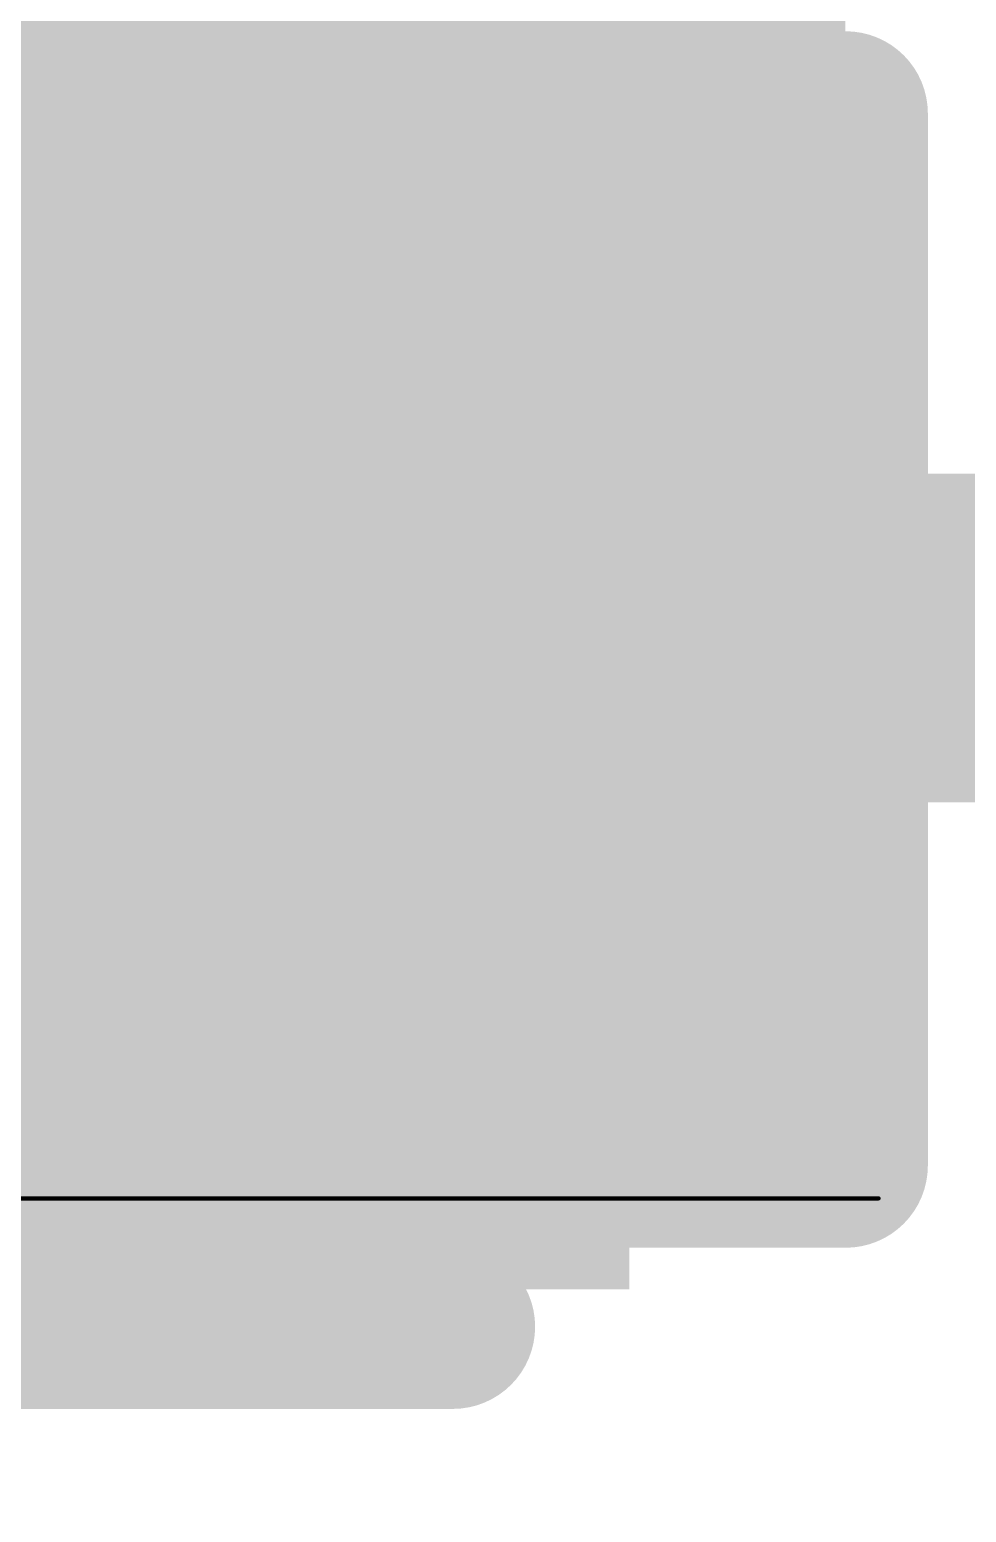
# Model space of a CAD drawing. Header units: inches. Extents: x -2 to 343, y -53 to 63.
# Drawn here: x 33.134 to 33.858, y -1.024 to 0.122 of the extents above; entities that cross this region are included whole.
import ezdxf

# ---------------------------------------------------------------- set-up
doc = ezdxf.new("R2010")
doc.units = ezdxf.units.IN
for name, color, linetype in [('Board Outline', 216, 'Continuous'), ('Bottom Layer', 5, 'Continuous'), ('Bottom Overlay', 54, 'Continuous'), ('Bottom Paste', 16, 'Continuous'), ('Bottom Solder', 6, 'Continuous'), ('Top Layer', 1, 'Continuous'), ('Top Overlay', 2, 'Continuous'), ('Top Paste', 8, 'Continuous'), ('Top Solder', 216, 'Continuous')]:
    doc.layers.add(name, color=color, linetype=linetype)

# ---------------------------------------------------------------- blocks, each defined once
blk = doc.blocks.new('R___0402_46')
at = {"layer": 'Top Layer'}
blk.add_hatch(color=1, dxfattribs=at).paths.add_polyline_path([(0.2413, -0.3175), (0.2413, 0.3175), (0.6985, 0.3175), (0.6985, -0.3175)])
at = {"layer": 'Top Paste'}
blk.add_hatch(color=8, dxfattribs=at).paths.add_polyline_path([(0.2413, -0.3175), (0.2413, 0.3175), (0.6985, 0.3175), (0.6985, -0.3175)])
at = {"layer": 'Top Solder'}
blk.add_hatch(color=216, dxfattribs=at).paths.add_polyline_path([(0.1863, -0.3725), (0.1863, 0.3725), (0.7535, 0.3725), (0.7535, -0.3725)])
at = {"layer": 'Top Overlay'}
for points in [[(-0.7874, 0.4064, 0.127, 0.127, 0), (0.7874, 0.4064, 0.127, 0.127, 0)], [(0.7874, -0.4064, 0.127, 0.127, 0), (0.7874, 0.4064, 0.127, 0.127, 0)], [(-0.7874, -0.4064, 0.127, 0.127, 0), (0.7874, -0.4064, 0.127, 0.127, 0)], [(-0.8128, -0.4318, 0.00323, 0.00323, 0), (0.8128, -0.4318, 0.00323, 0.00323, 0)]]:
    blk.add_lwpolyline(points, format="xyseb", dxfattribs=at)
for points in [[(0.7556, 0.4064, 0.0635, 0.0635, 1), (0.8191, 0.4064, 0.0635, 0.0635, 1)], [(0.7556, 0.4064, 0.0635, 0.0635, 1), (0.8191, 0.4064, 0.0635, 0.0635, 1)], [(0.7556, -0.4064, 0.0635, 0.0635, 1), (0.8191, -0.4064, 0.0635, 0.0635, 1)], [(0.7556, -0.4064, 0.0635, 0.0635, 1), (0.8191, -0.4064, 0.0635, 0.0635, 1)], [(0.812, -0.4318, 0.00161, 0.00161, 1), (0.8136, -0.4318, 0.00161, 0.00161, 1)]]:
    blk.add_lwpolyline(points, format="xyseb", close=True, dxfattribs=at)
blk = doc.blocks.new('C___0603_B_77')
at = {"layer": 'Bottom Layer'}
blk.add_hatch(color=5, dxfattribs=at).paths.add_polyline_path([(0.381, -0.4445), (0.381, 0.4445), (1.143, 0.4445), (1.143, -0.4445)])
at = {"layer": 'Bottom Paste'}
blk.add_hatch(color=16, dxfattribs=at).paths.add_polyline_path([(0.381, -0.4445), (0.381, 0.4445), (1.143, 0.4445), (1.143, -0.4445)])
at = {"layer": 'Bottom Solder'}
blk.add_hatch(color=6, dxfattribs=at).paths.add_polyline_path([(0.321, -0.5045), (0.321, 0.5045), (1.203, 0.5045), (1.203, -0.5045)])
at = {"layer": 'Bottom Overlay'}
blk.add_lwpolyline([(1.2446, 0.5334, 0.127, 0.127, 0), (0.4572, 0.5334, 0.127, 0.127, 0)], format="xyseb", dxfattribs=at)
blk.add_lwpolyline([(0.4254, 0.5334, 0.0635, 0.0635, 1), (0.4889, 0.5334, 0.0635, 0.0635, 1)], format="xyseb", close=True, dxfattribs=at)

msp = doc.modelspace()

# ---------------------------------------------------------------- hatches: boundary and pattern name
at = {"layer": 'Bottom Layer'}
msp.add_hatch(color=5, dxfattribs=at).paths.add_polyline_path([(32.7753, -0.7916), (33.7643, -0.7916), (33.7643, 0.7119), (32.7753, 0.7119)])
h = msp.add_hatch(color=5, dxfattribs=at)
edge = h.paths.add_edge_path()
edge.add_arc((33.447, 0.4038), 0.3, 0, 360)
at = {"layer": 'Top Layer'}
h = msp.add_hatch(color=1, dxfattribs=at)
edge = h.paths.add_edge_path()
edge.add_arc((33.447, 0.4038), 0.3, 0, 360)

# ---------------------------------------------------------------- linework, layer by layer
at = {"layer": 'Board Outline'}
msp.add_lwpolyline([(49.772, 6.3476, 0.254, 0.254, -0.6504), (32.1175, -53.0547, 0.254, 0.254, 0)], format="xyseb", dxfattribs=at)
at = {"layer": 'Top Layer'}
for points in [[(33.447, -0.3496, 0.254, 0.254, 0), (33.447, 0.4038, 0.254, 0.254, 0)], [(33.447, -0.3496, 0.254, 0.254, 0), (33.4482, -0.3484, 0.254, 0.254, 0)], [(33.4482, -0.3484, 0.254, 0.254, 0), (34.3488, -0.3484, 0.254, 0.254, 0)]]:
    msp.add_lwpolyline(points, format="xyseb", dxfattribs=at)
for points in [[(33.3835, -0.3496, 0.127, 0.127, 1), (33.5105, -0.3496, 0.127, 0.127, 1)], [(33.3835, -0.3496, 0.127, 0.127, 1), (33.5105, -0.3496, 0.127, 0.127, 1)], [(33.3847, -0.3484, 0.127, 0.127, 1), (33.5117, -0.3484, 0.127, 0.127, 1)], [(33.3847, -0.3484, 0.127, 0.127, 1), (33.5117, -0.3484, 0.127, 0.127, 1)]]:
    msp.add_lwpolyline(points, format="xyseb", close=True, dxfattribs=at)

# ---------------------------------------------------------------- block references
at = {"rotation": 180}
msp.add_blockref('C___0603_B_77', (33.9183, -0.3471), dxfattribs=at)
msp.add_blockref('R___0402_46', (32.9771, -0.3496))

doc.saveas('drawing.dxf')
